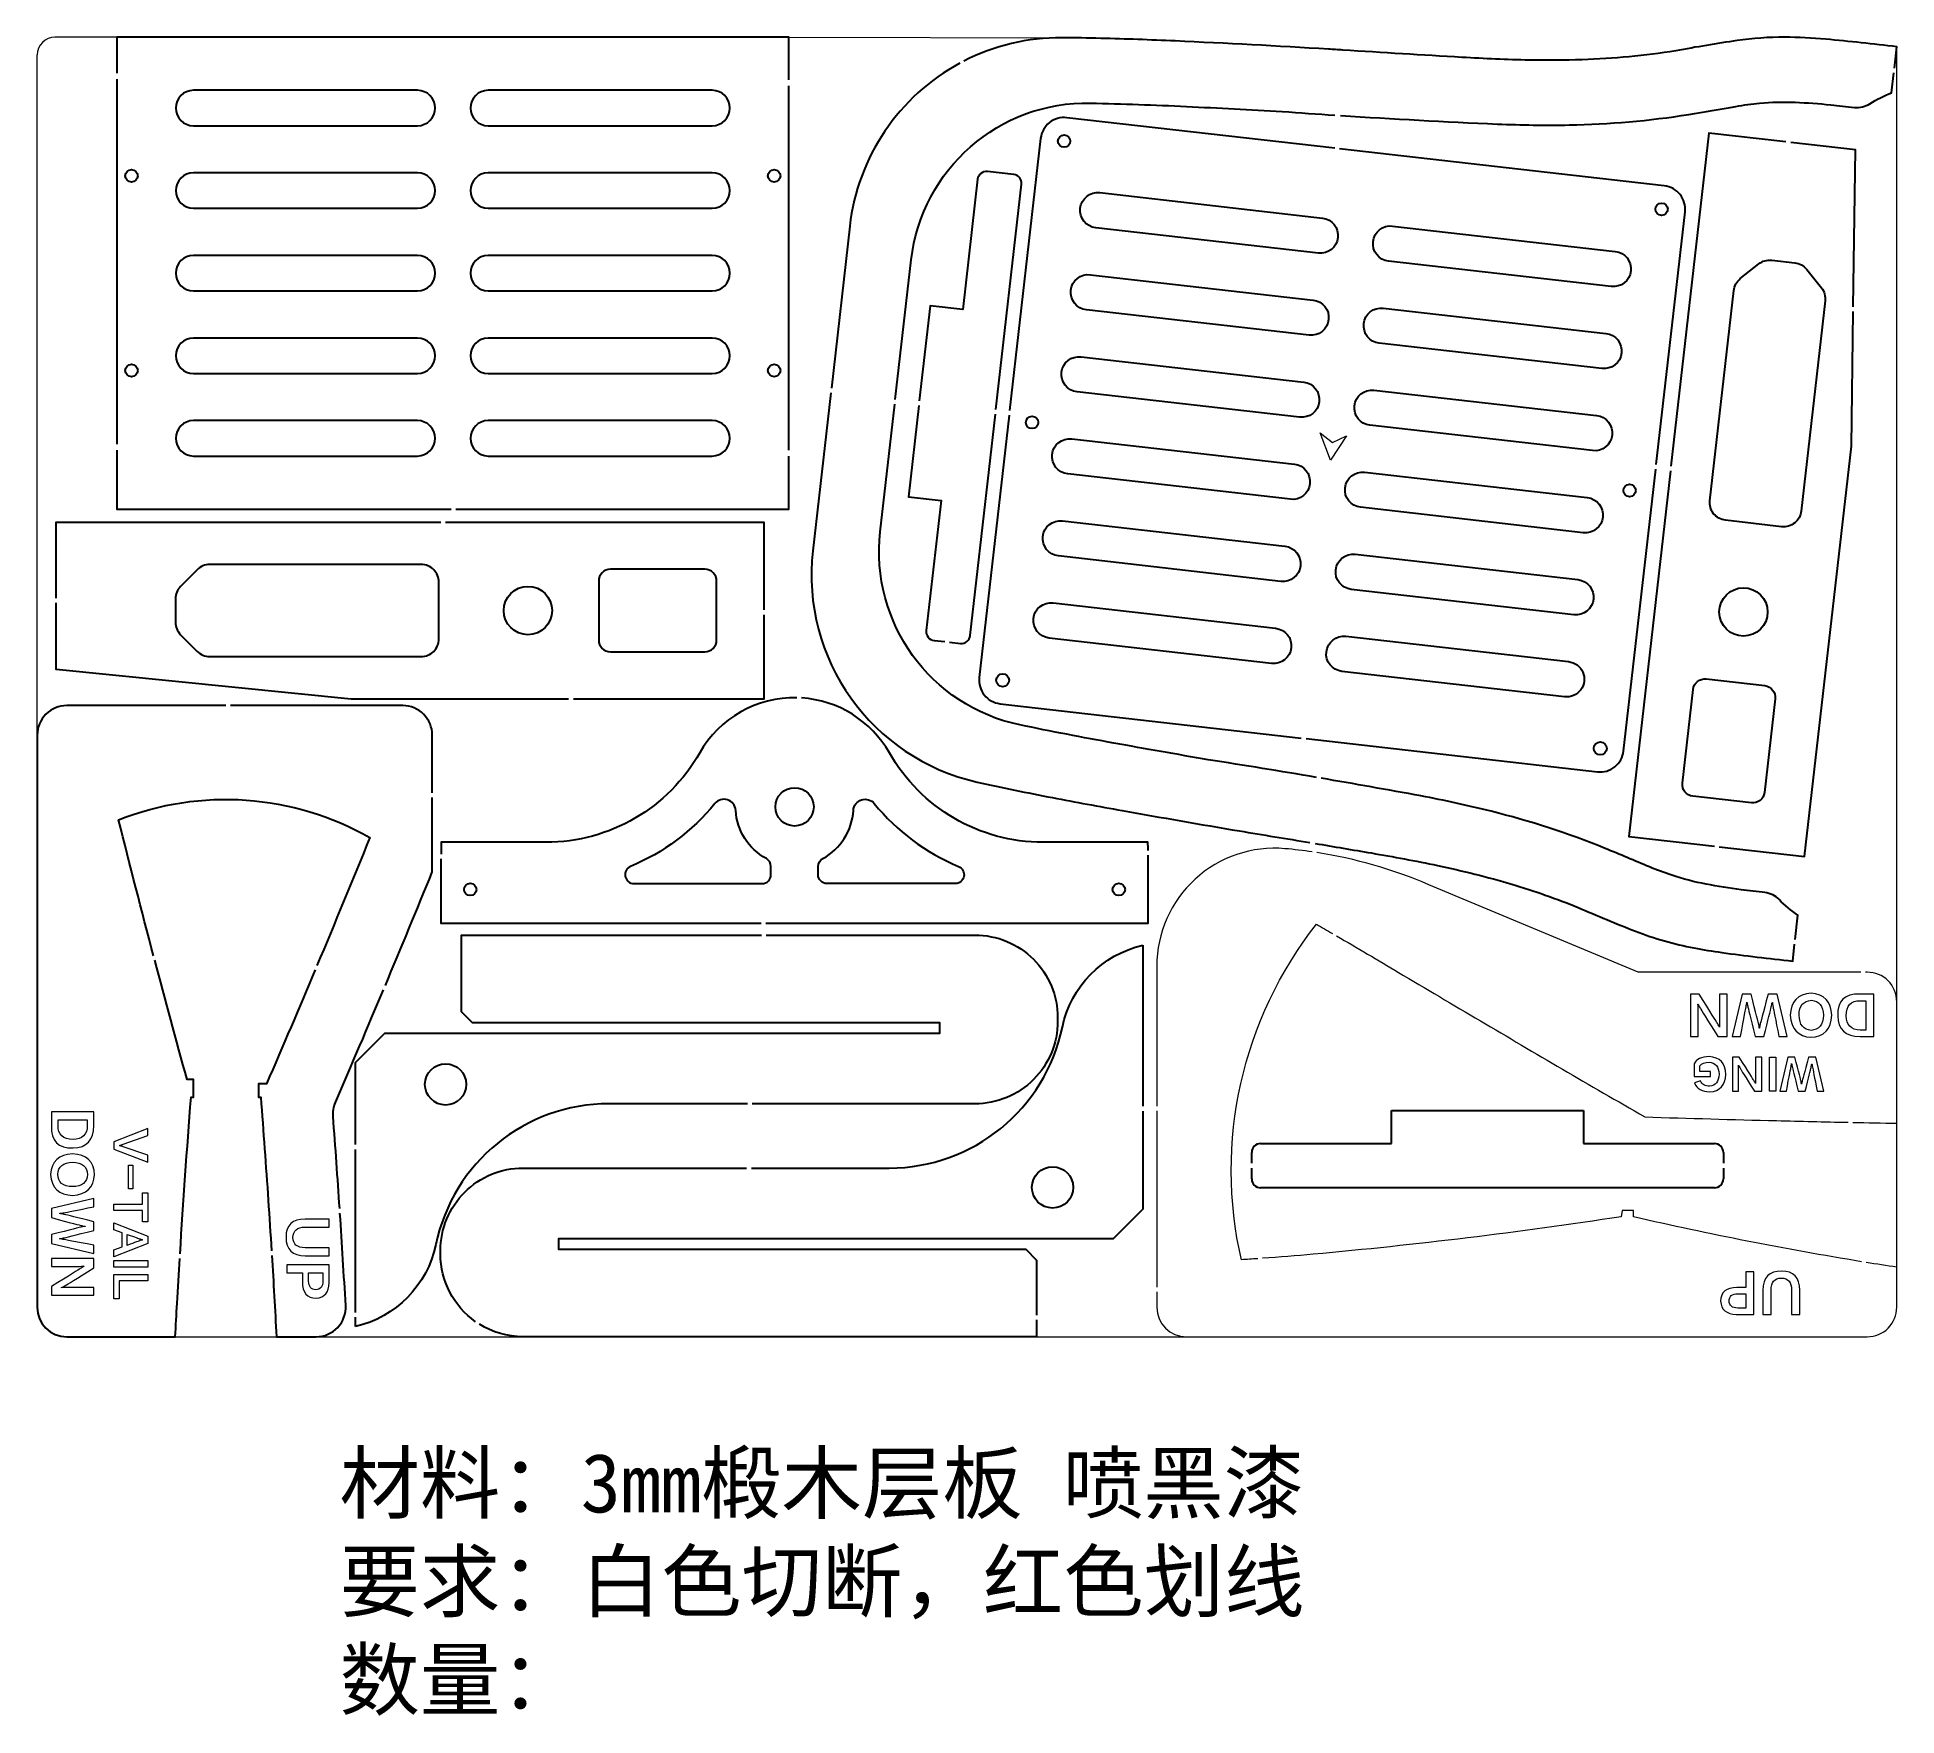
# Model space of a CAD drawing. Header units: millimetres. Extents: x 944 to 1259, y 615 to 900.
import ezdxf

# ---------------------------------------------------------------- set-up
doc = ezdxf.new("R2010")
doc.units = ezdxf.units.MM

msp = doc.modelspace()

# ---------------------------------------------------------------- linework, layer by layer
at = {"lineweight": 18}
for p, q in [((957.57, 899.65), (947.08, 899.65)), ((1071.57, 899.65), (1119.58, 899.55)), ((944.08, 781.34), (944.08, 896.65)), ((1259.48, 736.14), (1259.48, 898.02)), ((1238.44, 715.97), (1238.44, 715.97)), ((1259.48, 691.12), (1259.48, 715.52)), ((967.5, 679.34), (984.66, 679.34)), ((991.4, 679.34), (1026.48, 679.34)), ((1113.59, 679.34), (1138.98, 679.34))]:
    msp.add_line(p, q, dxfattribs=at)
for p, q in [((1173.76, 717.67), (1206.36, 717.67)), ((1173.76, 712.09), (1173.76, 717.67)), ((1206.36, 717.67), (1206.36, 712.09)), ((1150.06, 708.74), (1150.06, 710.59)), ((1151.56, 712.09), (1173.76, 712.09)), ((1206.36, 712.09), (1228.56, 712.09)), ((1230.06, 710.59), (1230.06, 708.74)), ((1150.06, 706.09), (1150.06, 707.94)), ((1230.06, 707.94), (1230.06, 706.09)), ((1228.56, 704.59), (1151.56, 704.59))]:
    msp.add_line(p, q)
for points in [[(1071.57, 892.43), (1071.57, 899.65), (957.57, 899.65), (957.57, 893.55)], [(957.57, 892.55), (957.57, 830.65)], [(1071.57, 829.64), (1071.57, 891.43)], [(1240.68, 881.91), (1227.62, 883.39), (1221.18, 826.91)], [(1252.09, 853.95), (1252.46, 880.56), (1241.48, 881.81)], [(1229.34, 762.42), (1243.84, 760.77), (1251.77, 830.32), (1252.08, 853.15)], [(957.57, 829.65), (957.57, 819.65), (1014.27, 819.65)], [(1015.07, 819.65), (1071.57, 819.65), (1071.57, 828.64)], [(1221.09, 826.12), (1214.04, 764.17), (1228.54, 762.51)], [(947.31, 804.57), (947.31, 817.45), (1012.54, 817.45)], [(1013.34, 817.45), (1067.31, 817.45), (1067.31, 802.55)], [(1034.21, 787.45), (997.31, 787.45), (947.31, 792.45), (947.31, 803.77)], [(1067.31, 801.75), (1067.31, 787.45), (1035.01, 787.45)], [(998.05, 711.9), (998.05, 725.83), (1003.05, 730.83), (1097.15, 730.83), (1097.15, 732.58), (1017.9, 732.58), (1016.05, 734.43), (1016.05, 747.43), (1066.9, 747.43)], [(1131.59, 745.7), (1131.59, 718.4)], [(1131.59, 717.6), (1131.59, 700.94), (1126.59, 695.94), (1032.48, 695.94), (1032.48, 694.19), (1111.74, 694.19), (1113.59, 692.34), (1113.59, 682.99)], [(998.05, 683.43), (998.05, 711.1)], [(998.05, 681.07), (998.05, 682.63)]]:
    msp.add_lwpolyline(points)
for points in [[(1259.07, 894.43), (1259.48, 898.02, 0.0066), (1247.43, 899.31, 0.019741), (1240.46, 899.65, 0.036467), (1232.39, 899.09, 0.009533), (1221.99, 897.35, -0.031249), (1206.13, 895.84, -0.01333), (1197.15, 895.77, -0.009543), (1185.73, 896.23, -0.001171), (1165.52, 897.47, -0.000141), (1163.09, 897.63, 0.003549), (1137.08, 899.01, 0.004916), (1124.47, 899.46, 0.003783), (1117.9, 899.56, 0.120597), (1101.24, 895.6)], [(1100.54, 895.23, 0.245082), (1081.9, 867.64), (1078.77, 840.16)], [(1165.15, 886.38, 0.0053), (1191.74, 884.93, 0.014498), (1203.92, 884.78, 0.035637), (1224.18, 886.56, 0.00134), (1232.2, 887.93, -0.016714), (1236.21, 888.46, -0.033687), (1242.24, 888.62, -0.015918), (1248.27, 888.19, -0.004753), (1252.29, 887.76, 0.172955), (1254.9, 888.38, -0.057456), (1258.59, 890.21), (1258.98, 893.64)], [(1089.62, 838.24), (1092.32, 861.9, -0.387398), (1122.75, 888.49, -0.006303), (1139, 887.91, -0.002263), (1155.24, 887.06, 0.001782), (1164.17, 886.44)], [(1164.17, 880.83), (1118.7, 886.01, 0.414214), (1114.27, 882.49), (1109.01, 836.35)], [(1218.68, 827.2), (1223.56, 870.04, 0.414214), (1220.04, 874.47), (1164.96, 880.74)], [(1106.68, 836.53), (1111.03, 874.71, 0.414214), (1109.71, 876.37), (1105.24, 876.88, 0.414214), (1103.58, 875.56), (1101.07, 853.5), (1095.53, 854.13), (1093.69, 838.02)], [(1078.68, 839.37), (1075.63, 812.57, 0.383175), (1103.52, 773.37, 0.007485), (1116.26, 770.74, 0.003116), (1128.11, 768.55, 0.002618), (1147.99, 765.09, -0.000702), (1159.95, 763.11)], [(1161.06, 774.16, 0.003698), (1142.71, 777.15, -0.002263), (1126.7, 779.98, -0.006303), (1110.74, 783.06, -0.387398), (1087.07, 815.82), (1089.53, 837.45)], [(1093.6, 837.23), (1091.84, 821.74), (1097.38, 821.11), (1094.86, 799.05, 0.414214), (1096.19, 797.39), (1098.02, 797.18)], [(1098.82, 797.09), (1100.66, 796.88, 0.414214), (1102.32, 798.2), (1106.59, 835.74)], [(1108.92, 835.55), (1103.86, 791.08, 0.414214), (1107.38, 786.66), (1158.48, 780.83)], [(1159.28, 780.74), (1208.72, 775.11, 0.414214), (1213.15, 778.63), (1218.59, 826.4)], [(1072.93, 787.67, 0.275426), (1056.45, 778.33, -0.269562), (1030.38, 763.17), (1012.59, 763.17, 0.000796), (1012.57, 761.13)], [(1132.49, 761.77, 0.000455), (1132.47, 763.17), (1114.68, 763.17, -0.269562), (1088.61, 778.33, 0.252184), (1073.73, 787.63, 0.252184)], [(1242.24, 746.68), (1242.71, 750.83, -0.057456), (1239.53, 753.44, 0.172955), (1237.12, 754.63, -0.004753), (1233.11, 755.13, -0.015918), (1227.13, 756.06, -0.033687), (1221.3, 757.57, -0.016714), (1217.51, 758.99, 0.00134), (1210, 762.13, 0.035637), (1190.67, 768.42, 0.014498), (1178.77, 771.02, 0.003419), (1161.85, 774.03)], [(1012.56, 760.33, 0.000235), (1012.56, 759.73, 0.001626), (1012.53, 752.77, 0.000382), (1012.53, 749.47), (1066.87, 749.47)], [(1067.67, 749.47), (1132.53, 749.47, 0.000789), (1132.52, 756.28, 0.001529), (1132.49, 760.97, 0.001529)], [(1160.85, 762.96, -0.000558), (1170.36, 761.35, -0.009543), (1181.59, 759.23, -0.020021), (1194.2, 756.05, -0.023695), (1205.44, 752.11, 0.009533), (1215.18, 748.08, 0.045863), (1225.07, 745.26, 0.012279), (1229.79, 744.48, 0.0066), (1241.82, 743.02), (1242.15, 745.88)], [(1065.23, 707.94), (1088.59, 707.94, 0.355245), (1117.96, 731.82, -0.293449), (1131.59, 745.7)], [(1067.7, 747.43), (1103.15, 747.43, -0.414214), (1117.15, 733.43), (1117.15, 732.83, -0.414214), (1103.15, 718.83), (1065.36, 718.83)], [(1064.56, 718.83), (1041.05, 718.83, 0.355245), (1011.68, 694.95, -0.293449), (998.05, 681.07)], [(1018.43, 681.89, -0.244013), (1012.48, 693.34), (1012.48, 693.94, -0.414214), (1026.48, 707.94), (1064.4, 707.94)], [(1113.59, 682.19), (1113.59, 679.34), (1064.12, 679.34), (1026.48, 679.34, -0.139981), (1019.09, 681.45)]]:
    msp.add_lwpolyline(points, format="xyb")
for points in [[(970.57, 884.65), (1008.57, 884.65, 1), (1008.57, 890.65), (970.57, 890.65, 1)], [(1020.57, 884.65), (1058.57, 884.65, 1), (1058.57, 890.65), (1020.57, 890.65, 1)], [(970.57, 870.65), (1008.57, 870.65, 1), (1008.57, 876.65), (970.57, 876.65, 1)], [(1020.57, 870.65), (1058.57, 870.65, 1), (1058.57, 876.65), (1020.57, 876.65, 1)], [(1162.05, 869, -1), (1161.37, 863.04), (1123.62, 867.34, -1), (1124.3, 873.3)], [(1211.73, 863.34, -1), (1211.05, 857.38), (1173.29, 861.68, -1), (1173.97, 867.64)], [(970.57, 856.65), (1008.57, 856.65, 1), (1008.57, 862.65), (970.57, 862.65, 1)], [(1020.57, 856.65), (1058.57, 856.65, 1), (1058.57, 862.65), (1020.57, 862.65, 1)], [(1246.7, 857.16, -0.198912), (1247.33, 854.95), (1243.27, 819.31, -0.414214), (1239.95, 816.67), (1230.41, 817.76, -0.414214), (1227.77, 821.08), (1231.83, 856.72, -0.198912), (1232.94, 858.73), (1236.07, 861.22, -0.198912), (1238.28, 861.85), (1242.2, 861.4, -0.198912), (1244.2, 860.29)], [(1160.47, 855.09, -1), (1159.79, 849.13), (1122.03, 853.43, -1), (1122.71, 859.39)], [(1210.14, 849.43, -1), (1209.47, 843.47), (1171.71, 847.77, -1), (1172.39, 853.73)], [(970.57, 842.65), (1008.57, 842.65, 1), (1008.57, 848.65), (970.57, 848.65, 1)], [(1020.57, 842.65), (1058.57, 842.65, 1), (1058.57, 848.65), (1020.57, 848.65, 1)], [(1158.88, 841.18, -1), (1158.2, 835.22), (1120.45, 839.52, -1), (1121.13, 845.48)], [(1208.56, 835.52, -1), (1207.88, 829.56), (1170.13, 833.86, -1), (1170.8, 839.82)], [(970.57, 828.65), (1008.57, 828.65, 1), (1008.57, 834.65), (970.57, 834.65, 1)], [(1020.57, 828.65), (1058.57, 828.65, 1), (1058.57, 834.65), (1020.57, 834.65, 1)], [(1157.3, 827.27, -1), (1156.62, 821.31), (1118.86, 825.61, -1), (1119.54, 831.57)], [(1206.98, 821.61, -1), (1206.3, 815.65), (1168.54, 819.95, -1), (1169.22, 825.91)], [(1155.71, 813.36, -1), (1155.03, 807.4), (1117.28, 811.7, -1), (1117.96, 817.66)], [(1205.39, 807.7, -1), (1204.71, 801.74), (1166.96, 806.04, -1), (1167.63, 812)], [(971.22, 795.53, 0.198912), (973.34, 794.65), (1009.21, 794.65, 0.414214), (1012.21, 797.65), (1012.21, 807.25, 0.414214), (1009.21, 810.25), (973.34, 810.25, 0.198912), (971.22, 809.37), (968.39, 806.55, 0.198912), (967.51, 804.42), (967.51, 800.48, 0.198912), (968.39, 798.36)], [(1059.31, 807.45, 0.414214), (1057.31, 809.45), (1041.31, 809.45, 0.414214), (1039.31, 807.45), (1039.31, 797.45, 0.414214), (1041.31, 795.45), (1057.31, 795.45, 0.414214), (1059.31, 797.45)], [(1154.13, 799.45, -1), (1153.45, 793.49), (1115.69, 797.79, -1), (1116.37, 803.75)], [(1203.81, 793.79, -1), (1203.13, 787.83), (1165.37, 792.13, -1), (1166.05, 798.09)], [(1224.88, 770.98, -0.414214), (1223.12, 773.2), (1224.93, 789.09, -0.414214), (1227.14, 790.85), (1237.08, 789.72, -0.414214), (1238.84, 787.51), (1237.03, 771.61, -0.414214), (1234.81, 769.85)], [(1067.03, 756.17, 0.414214), (1068.53, 757.67), (1068.53, 759.07, 0.274639), (1067.75, 760.39, -0.258601), (1062.55, 768.57, 0.68243), (1059, 769.72, -0.122317), (1044.71, 759.06, 0.818634), (1045.29, 756.17)], [(1086.06, 769.72, 0.122317), (1100.35, 759.06, -0.818634), (1099.77, 756.17), (1078.03, 756.17, -0.414214), (1076.53, 757.67), (1076.53, 759.07, -0.274639), (1077.31, 760.39, 0.258601), (1082.51, 768.57, -0.68243)]]:
    msp.add_lwpolyline(points, format="xyb", close=True)
msp.add_lwpolyline([(1166.12, 832.06), (1163.41, 827.95), (1161.7, 832.57), (1163.75, 830.93)], close=True, dxfattribs=at)
at = {"color": 7, "lineweight": 25}
for points in [[(976.08, 786.34), (949.08, 786.34, 0.414214), (944.08, 781.34), (944.08, 731.82), (944.08, 684.34, 0.414211), (949.08, 679.34), (958.19, 679.34), (967.5, 679.34, -0.001054), (967.81, 685), (967.81, 685, -0.001103), (968.26, 692.61, -0.001103)], [(1011.08, 771.53), (1011.08, 781.34, 0.414214), (1006.08, 786.34), (976.88, 786.34)], [(963.81, 743.94, -0.003171), (957.88, 766.97, -0.226917), (1000.5, 763.99, -0.003), (991.53, 742.28, -0.003)], [(1003.13, 738.91, 0.00264), (1011.08, 758.13), (1011.08, 760.91)], [(968.31, 693.41, -0.003848), (970.17, 719.94), (970.17, 719.94), (970.57, 719.94), (970.57, 722.94), (969.5, 722.94, -0.002794), (964.02, 743.16)], [(991.22, 741.54, -0.002681), (982.98, 722.24), (982.98, 722.24), (981.59, 722.24), (981.59, 719.94), (981.99, 719.94, -0.002431), (983.26, 702.47), (983.26, 702.47, -0.001477), (983.82, 693.91, -0.001477)], [(995.38, 701.06, 0.00216), (994.27, 716.68, -0.121402), (994.67, 719.04, 0.00264), (1002.82, 738.17)], [(983.87, 693.12, -0.002376), (984.66, 679.34), (987.72, 679.34), (991.4, 679.34, 0.431113), (996.4, 684.63, 0.00216), (995.43, 700.26, 0.00216)]]:
    msp.add_lwpolyline(points, format="xyb", dxfattribs=at)
msp.add_lwpolyline([(1011.08, 760.91), (1011.08, 770.73)], dxfattribs=at)
at = {"lineweight": 18}
for points in [[(1160.34, 761.54, 0.014587), (1155.71, 762.08, 0.439495), (1133.97, 742.19, 0.00035), (1133.95, 718.42)], [(1253.38, 741.14), (1215.64, 741.14), (1180.13, 755.97, 0.062148), (1161.13, 761.42)], [(1151.09, 692.57, -0.001345), (1148.32, 692.38, -0.227045), (1161.05, 749.27, -0.000703), (1163.76, 747.7)], [(1164.45, 747.3, -0.002738), (1174.97, 741.11, 0.001729), (1202.77, 724.71, 0.001273), (1216.73, 716.61, 0.002017), (1239.1, 715.97, 0.000804), (1251.21, 715.69)], [(1252.01, 715.67, 0.000496), (1259.48, 715.52), (1259.48, 736.14, 0.414214), (1254.48, 741.14), (1254.18, 741.14)], [(1133.95, 717.62, 0.000439), (1133.98, 687.74)], [(1253.51, 692.06, -0.01597), (1214.84, 699.65), (1214.84, 700.72), (1212.89, 700.72), (1212.75, 699.69, -0.015656), (1160.47, 693.32, -0.004163), (1151.89, 692.63, -0.004163)], [(1133.98, 686.94, 0.000038), (1133.98, 684.33, 0.413661), (1138.98, 679.34), (1254.48, 679.34, 0.414214), (1259.48, 684.34), (1259.48, 691.12, -0.002123), (1254.3, 691.93, -0.002123)]]:
    msp.add_lwpolyline(points, format="xyb", dxfattribs=at)
at = {"color": 1, "lineweight": 0}
for points in [[(1238.96, 726.73), (1238.96, 720.96), (1237.87, 720.96), (1237.87, 726.73), (1238.96, 726.73)], [(959.59, 704.4), (959.59, 708.4), (960.31, 708.4), (960.31, 704.4), (959.59, 704.4)], [(961.94, 698.82), (961.94, 700.72), (957.07, 700.72), (957.07, 701.81), (961.94, 701.81), (961.94, 703.73), (962.84, 703.73), (962.84, 698.82), (961.94, 698.82)], [(962.85, 695.13), (957.08, 692.89), (957.08, 694.08), (958.5, 694.6), (958.5, 696.95), (957.08, 697.45), (957.08, 698.63), (962.85, 696.4), (962.85, 695.13)], [(957.07, 692.24), (962.84, 692.24), (962.84, 691.15), (957.07, 691.15), (957.07, 692.24)], [(957.07, 685.79), (957.07, 689.89), (962.84, 689.89), (962.84, 688.8), (957.96, 688.8), (957.96, 685.79), (957.07, 685.79)]]:
    msp.add_lwpolyline(points, dxfattribs=at)
for centre, radius in [((1118.25, 882.04), 1.05), ((960.07, 876.15), 1.05), ((1069.07, 876.15), 1.05), ((1219.59, 870.49), 1.05), ((960.07, 843.15), 1.05), ((1069.07, 843.15), 1.05), ((1112.81, 834.35), 1.05), ((1214.16, 822.8), 1.05), ((1027.31, 802.45), 4.1), ((1233.47, 802.21), 4.1), ((1107.83, 790.63), 1.1), ((1209.18, 779.08), 1.1), ((1072.53, 769.17), 3.25), ((1017.53, 755.17), 1.05), ((1127.53, 755.17), 1.05), ((1013.35, 722.12), 3.5), ((1116.29, 704.65), 3.5)]:
    msp.add_circle(centre, radius)
at = {"lineweight": 18}
msp.add_arc((947.08, 896.65), 3, 90, 180, dxfattribs=at)
for centre, start, end in [((1151.56, 710.59), 90, 180), ((1228.56, 710.59), 0, 90), ((1151.56, 706.09), 180, 270), ((1228.56, 706.09), 270, 0)]:
    msp.add_arc(centre, 1.5, start, end)
at = {"color": 1, "lineweight": 0}
for points, knots in [([(1224.49, 737.42), (1224.49, 737.42), (1225.95, 737.42), (1225.95, 737.42), (1227.89, 734.31), (1228.91, 732.69), (1229, 732.55), (1229.13, 732.33), (1229.27, 732.09), (1229.39, 731.84), (1229.39, 731.84), (1229.41, 731.84), (1229.41, 731.84), (1229.39, 732.08), (1229.39, 732.49), (1229.39, 733.07), (1229.39, 733.07), (1229.39, 737.42), (1229.39, 737.42), (1229.39, 737.42), (1230.69, 737.42), (1230.69, 737.42), (1230.69, 737.42), (1230.69, 730.21), (1230.69, 730.21), (1230.69, 730.21), (1229.15, 730.21), (1229.15, 730.21), (1227.25, 733.25), (1226.27, 734.83), (1226.19, 734.96), (1225.96, 735.36), (1225.83, 735.61), (1225.79, 735.7), (1225.79, 735.7), (1225.76, 735.7), (1225.76, 735.7), (1225.78, 735.28), (1225.79, 734.92), (1225.79, 734.63), (1225.79, 734.63), (1225.79, 730.21), (1225.79, 730.21), (1225.79, 730.21), (1224.49, 730.21), (1224.49, 730.21), (1224.49, 730.21), (1224.49, 737.42), (1224.49, 737.42)], [0, 0, 0, 0, 1, 1, 1, 2, 2, 2, 3, 3, 3, 4, 4, 4, 5, 5, 5, 6, 6, 6, 7, 7, 7, 8, 8, 8, 9, 9, 9, 10, 10, 10, 11, 11, 11, 12, 12, 12, 13, 13, 13, 14, 14, 14, 15, 15, 15, 16, 16, 16, 16]), ([(1240.89, 730.21), (1240.89, 730.21), (1239.48, 730.21), (1239.48, 730.21), (1238.91, 733.14), (1238.58, 734.83), (1238.49, 735.27), (1238.48, 735.31), (1238.47, 735.38), (1238.45, 735.49), (1238.41, 735.78), (1238.39, 735.95), (1238.38, 736.01), (1238.38, 736.01), (1238.34, 736.01), (1238.34, 736.01), (1238.3, 735.77), (1238.24, 735.51), (1238.18, 735.24), (1238.06, 734.77), (1237.65, 733.09), (1236.95, 730.21), (1236.95, 730.21), (1235.48, 730.21), (1235.48, 730.21), (1234.67, 733.45), (1234.24, 735.17), (1234.19, 735.37), (1234.13, 735.6), (1234.09, 735.84), (1234.07, 736.08), (1234.07, 736.08), (1234.04, 736.08), (1234.04, 736.08), (1234.04, 736.03), (1234.02, 735.88), (1233.98, 735.64), (1233.96, 735.53), (1233.95, 735.45), (1233.95, 735.41), (1233.91, 735.23), (1233.58, 733.5), (1232.96, 730.21), (1232.96, 730.21), (1231.56, 730.21), (1231.56, 730.21), (1231.56, 730.21), (1233.27, 737.42), (1233.27, 737.42), (1233.27, 737.42), (1234.77, 737.42), (1234.77, 737.42), (1235.59, 734.18), (1236.03, 732.49), (1236.06, 732.33), (1236.1, 732.14), (1236.14, 731.92), (1236.16, 731.67), (1236.16, 731.67), (1236.19, 731.67), (1236.19, 731.67), (1236.2, 731.88), (1236.23, 732.09), (1236.29, 732.31), (1236.33, 732.46), (1236.78, 734.16), (1237.64, 737.42), (1237.64, 737.42), (1239.19, 737.42), (1239.19, 737.42), (1239.19, 737.42), (1240.89, 730.21), (1240.89, 730.21)], [0, 0, 0, 0, 1, 1, 1, 2, 2, 2, 3, 3, 3, 4, 4, 4, 5, 5, 5, 6, 6, 6, 7, 7, 7, 8, 8, 8, 9, 9, 9, 10, 10, 10, 11, 11, 11, 12, 12, 12, 13, 13, 13, 14, 14, 14, 15, 15, 15, 16, 16, 16, 17, 17, 17, 18, 18, 18, 19, 19, 19, 20, 20, 20, 21, 21, 21, 22, 22, 22, 23, 23, 23, 24, 24, 24, 24]), ([(1244.92, 730.1), (1242.74, 730.24), (1241.57, 731.48), (1241.41, 733.84), (1241.52, 736.19), (1242.7, 737.43), (1244.93, 737.56), (1247.16, 737.42), (1248.34, 736.18), (1248.46, 733.84), (1248.35, 731.46), (1247.17, 730.21), (1244.92, 730.1)], [0, 0, 0, 0, 1, 1, 1, 2, 2, 2, 3, 3, 3, 4, 4, 4, 4]), ([(1244.99, 736.37), (1243.64, 736.31), (1242.94, 735.47), (1242.9, 733.84), (1242.96, 732.21), (1243.64, 731.35), (1244.96, 731.28), (1246.27, 731.38), (1246.97, 732.23), (1247.04, 733.84), (1246.98, 735.43), (1246.3, 736.27), (1244.99, 736.37)], [0, 0, 0, 0, 1, 1, 1, 2, 2, 2, 3, 3, 3, 4, 4, 4, 4]), ([(1253.19, 737.42), (1253.19, 737.42), (1255.57, 737.42), (1255.57, 737.42), (1255.57, 737.42), (1255.57, 730.21), (1255.57, 730.21), (1255.57, 730.21), (1253.25, 730.21), (1253.25, 730.21), (1250.77, 730.25), (1249.51, 731.43), (1249.46, 733.74), (1249.39, 736.27), (1250.63, 737.5), (1253.19, 737.42)], [0, 0, 0, 0, 1, 1, 1, 2, 2, 2, 3, 3, 3, 4, 4, 4, 5, 5, 5, 5]), ([(1253.29, 731.33), (1253.29, 731.33), (1254.2, 731.33), (1254.2, 731.33), (1254.2, 731.33), (1254.2, 736.3), (1254.2, 736.3), (1254.2, 736.3), (1253.29, 736.3), (1253.29, 736.3), (1251.68, 736.31), (1250.88, 735.46), (1250.89, 733.76), (1250.93, 732.18), (1251.73, 731.37), (1253.29, 731.33)], [0, 0, 0, 0, 1, 1, 1, 2, 2, 2, 3, 3, 3, 4, 4, 4, 5, 5, 5, 5]), ([(1225.09, 723.45), (1225.09, 723.45), (1225.09, 725.58), (1225.09, 725.58), (1225.49, 726.4), (1226.35, 726.82), (1227.66, 726.83), (1229.47, 726.74), (1230.41, 725.74), (1230.5, 723.82), (1230.41, 721.95), (1229.49, 720.96), (1227.75, 720.86), (1226.44, 720.87), (1225.57, 721.37), (1225.14, 722.36), (1225.14, 722.36), (1226.16, 722.74), (1226.16, 722.74), (1226.43, 722.11), (1226.96, 721.8), (1227.74, 721.8), (1228.73, 721.89), (1229.27, 722.57), (1229.35, 723.83), (1229.29, 725.11), (1228.72, 725.8), (1227.63, 725.88), (1226.9, 725.88), (1226.39, 725.66), (1226.1, 725.25), (1226.1, 725.25), (1226.1, 724.33), (1226.1, 724.33), (1226.1, 724.33), (1227.88, 724.33), (1227.88, 724.33), (1227.88, 724.33), (1227.88, 723.45), (1227.88, 723.45), (1227.88, 723.45), (1225.09, 723.45), (1225.09, 723.45)], [0, 0, 0, 0, 1, 1, 1, 2, 2, 2, 3, 3, 3, 4, 4, 4, 5, 5, 5, 6, 6, 6, 7, 7, 7, 8, 8, 8, 9, 9, 9, 10, 10, 10, 11, 11, 11, 12, 12, 12, 13, 13, 13, 14, 14, 14, 14]), ([(1231.6, 726.73), (1231.6, 726.73), (1232.76, 726.73), (1232.76, 726.73), (1234.32, 724.25), (1235.13, 722.95), (1235.2, 722.83), (1235.31, 722.66), (1235.42, 722.47), (1235.52, 722.27), (1235.52, 722.27), (1235.53, 722.27), (1235.53, 722.27), (1235.52, 722.46), (1235.51, 722.79), (1235.51, 723.25), (1235.51, 723.25), (1235.51, 726.73), (1235.51, 726.73), (1235.51, 726.73), (1236.56, 726.73), (1236.56, 726.73), (1236.56, 726.73), (1236.56, 720.96), (1236.56, 720.96), (1236.56, 720.96), (1235.32, 720.96), (1235.32, 720.96), (1233.81, 723.39), (1233.02, 724.66), (1232.96, 724.77), (1232.77, 725.09), (1232.67, 725.28), (1232.63, 725.35), (1232.63, 725.35), (1232.61, 725.35), (1232.61, 725.35), (1232.63, 725.02), (1232.63, 724.73), (1232.63, 724.5), (1232.63, 724.5), (1232.63, 720.96), (1232.63, 720.96), (1232.63, 720.96), (1231.6, 720.96), (1231.6, 720.96), (1231.6, 720.96), (1231.6, 726.73), (1231.6, 726.73)], [0, 0, 0, 0, 1, 1, 1, 2, 2, 2, 3, 3, 3, 4, 4, 4, 5, 5, 5, 6, 6, 6, 7, 7, 7, 8, 8, 8, 9, 9, 9, 10, 10, 10, 11, 11, 11, 12, 12, 12, 13, 13, 13, 14, 14, 14, 15, 15, 15, 16, 16, 16, 16]), ([(1247.1, 720.96), (1247.1, 720.96), (1245.97, 720.96), (1245.97, 720.96), (1245.51, 723.31), (1245.25, 724.66), (1245.18, 725.01), (1245.17, 725.04), (1245.16, 725.1), (1245.15, 725.19), (1245.12, 725.42), (1245.1, 725.55), (1245.09, 725.61), (1245.09, 725.61), (1245.06, 725.61), (1245.06, 725.61), (1245.02, 725.41), (1244.98, 725.2), (1244.93, 724.98), (1244.84, 724.61), (1244.51, 723.27), (1243.95, 720.96), (1243.95, 720.96), (1242.77, 720.96), (1242.77, 720.96), (1242.12, 723.56), (1241.78, 724.93), (1241.74, 725.09), (1241.69, 725.28), (1241.66, 725.47), (1241.64, 725.65), (1241.64, 725.65), (1241.62, 725.65), (1241.62, 725.65), (1241.62, 725.62), (1241.6, 725.5), (1241.57, 725.31), (1241.56, 725.22), (1241.55, 725.15), (1241.54, 725.12), (1241.52, 724.98), (1241.25, 723.6), (1240.75, 720.96), (1240.75, 720.96), (1239.64, 720.96), (1239.64, 720.96), (1239.64, 720.96), (1241.01, 726.73), (1241.01, 726.73), (1241.01, 726.73), (1242.2, 726.73), (1242.2, 726.73), (1242.86, 724.14), (1243.21, 722.78), (1243.24, 722.66), (1243.27, 722.51), (1243.3, 722.33), (1243.31, 722.13), (1243.31, 722.13), (1243.34, 722.13), (1243.34, 722.13), (1243.35, 722.3), (1243.37, 722.47), (1243.42, 722.64), (1243.45, 722.76), (1243.81, 724.12), (1244.5, 726.73), (1244.5, 726.73), (1245.74, 726.73), (1245.74, 726.73), (1245.74, 726.73), (1247.1, 720.96), (1247.1, 720.96)], [0, 0, 0, 0, 1, 1, 1, 2, 2, 2, 3, 3, 3, 4, 4, 4, 5, 5, 5, 6, 6, 6, 7, 7, 7, 8, 8, 8, 9, 9, 9, 10, 10, 10, 11, 11, 11, 12, 12, 12, 13, 13, 13, 14, 14, 14, 15, 15, 15, 16, 16, 16, 17, 17, 17, 18, 18, 18, 19, 19, 19, 20, 20, 20, 21, 21, 21, 22, 22, 22, 23, 23, 23, 24, 24, 24, 24]), ([(946.49, 715.08), (946.49, 715.08), (946.49, 717.46), (946.49, 717.46), (946.49, 717.46), (953.7, 717.46), (953.7, 717.46), (953.7, 717.46), (953.7, 715.14), (953.7, 715.14), (953.66, 712.66), (952.48, 711.39), (950.17, 711.34), (947.65, 711.27), (946.42, 712.52), (946.49, 715.08)], [0, 0, 0, 0, 1, 1, 1, 2, 2, 2, 3, 3, 3, 4, 4, 4, 5, 5, 5, 5]), ([(952.58, 715.17), (952.58, 715.17), (952.58, 716.09), (952.58, 716.09), (952.58, 716.09), (947.61, 716.09), (947.61, 716.09), (947.61, 716.09), (947.61, 715.17), (947.61, 715.17), (947.6, 713.57), (948.45, 712.77), (950.15, 712.77), (951.74, 712.81), (952.55, 713.61), (952.58, 715.17)], [0, 0, 0, 0, 1, 1, 1, 2, 2, 2, 3, 3, 3, 4, 4, 4, 5, 5, 5, 5]), ([(962.84, 708.95), (962.84, 708.95), (957.07, 711.16), (957.07, 711.16), (957.07, 711.16), (957.07, 712.4), (957.07, 712.4), (957.07, 712.4), (962.84, 714.63), (962.84, 714.63), (962.84, 714.63), (962.84, 713.45), (962.84, 713.45), (962.84, 713.45), (958.64, 711.96), (958.64, 711.96), (958.61, 711.95), (958.56, 711.93), (958.49, 711.91), (958.24, 711.82), (958.09, 711.77), (958.06, 711.76), (958.06, 711.76), (958.06, 711.74), (958.06, 711.74), (958.16, 711.71), (958.35, 711.65), (958.64, 711.55), (958.64, 711.55), (962.84, 710.13), (962.84, 710.13), (962.84, 710.13), (962.84, 708.95), (962.84, 708.95)], [0, 0, 0, 0, 1, 1, 1, 2, 2, 2, 3, 3, 3, 4, 4, 4, 5, 5, 5, 6, 6, 6, 7, 7, 7, 8, 8, 8, 9, 9, 9, 10, 10, 10, 11, 11, 11, 11]), ([(953.81, 706.8), (953.67, 704.62), (952.43, 703.45), (950.08, 703.29), (947.72, 703.41), (946.48, 704.59), (946.36, 706.82), (946.5, 709.05), (947.73, 710.22), (950.07, 710.35), (952.46, 710.24), (953.7, 709.05), (953.81, 706.8)], [0, 0, 0, 0, 1, 1, 1, 2, 2, 2, 3, 3, 3, 4, 4, 4, 4]), ([(947.55, 706.87), (947.6, 705.53), (948.44, 704.83), (950.07, 704.78), (951.7, 704.84), (952.56, 705.53), (952.63, 706.85), (952.53, 708.16), (951.68, 708.85), (950.08, 708.93), (948.48, 708.87), (947.64, 708.18), (947.55, 706.87)], [0, 0, 0, 0, 1, 1, 1, 2, 2, 2, 3, 3, 3, 4, 4, 4, 4]), ([(953.7, 702.77), (953.7, 702.77), (953.7, 701.37), (953.7, 701.37), (950.77, 700.79), (949.09, 700.46), (948.64, 700.37), (948.6, 700.37), (948.53, 700.36), (948.42, 700.34), (948.14, 700.3), (947.96, 700.27), (947.9, 700.27), (947.9, 700.27), (947.9, 700.22), (947.9, 700.22), (948.15, 700.18), (948.4, 700.13), (948.67, 700.06), (949.15, 699.95), (950.82, 699.54), (953.7, 698.84), (953.7, 698.84), (953.7, 697.37), (953.7, 697.37), (950.46, 696.55), (948.74, 696.13), (948.54, 696.08), (948.31, 696.02), (948.07, 695.98), (947.84, 695.95), (947.84, 695.95), (947.84, 695.93), (947.84, 695.93), (947.88, 695.92), (948.03, 695.9), (948.27, 695.87), (948.39, 695.85), (948.47, 695.84), (948.51, 695.83), (948.68, 695.8), (950.41, 695.47), (953.7, 694.84), (953.7, 694.84), (953.7, 693.45), (953.7, 693.45), (953.7, 693.45), (946.49, 695.16), (946.49, 695.16), (946.49, 695.16), (946.49, 696.65), (946.49, 696.65), (949.73, 697.48), (951.43, 697.91), (951.59, 697.95), (951.77, 697.99), (951.99, 698.02), (952.24, 698.05), (952.24, 698.05), (952.24, 698.07), (952.24, 698.07), (952.03, 698.08), (951.82, 698.12), (951.6, 698.18), (951.46, 698.21), (949.75, 698.66), (946.49, 699.53), (946.49, 699.53), (946.49, 701.08), (946.49, 701.08), (946.49, 701.08), (953.7, 702.77), (953.7, 702.77)], [0, 0, 0, 0, 1, 1, 1, 2, 2, 2, 3, 3, 3, 4, 4, 4, 5, 5, 5, 6, 6, 6, 7, 7, 7, 8, 8, 8, 9, 9, 9, 10, 10, 10, 11, 11, 11, 12, 12, 12, 13, 13, 13, 14, 14, 14, 15, 15, 15, 16, 16, 16, 17, 17, 17, 18, 18, 18, 19, 19, 19, 20, 20, 20, 21, 21, 21, 22, 22, 22, 23, 23, 23, 24, 24, 24, 24]), ([(989.51, 699.29), (989.51, 699.29), (993.62, 699.29), (993.62, 699.29), (993.62, 699.29), (993.62, 697.92), (993.62, 697.92), (993.62, 697.92), (989.5, 697.92), (989.5, 697.92), (988.15, 697.91), (987.47, 697.32), (987.46, 696.16), (987.46, 695.01), (988.14, 694.43), (989.51, 694.43), (989.51, 694.43), (993.62, 694.43), (993.62, 694.43), (993.62, 694.43), (993.62, 693.06), (993.62, 693.06), (993.62, 693.06), (989.54, 693.06), (989.54, 693.06), (987.37, 693.06), (986.28, 694.11), (986.28, 696.22), (986.28, 698.26), (987.36, 699.28), (989.51, 699.29)], [0, 0, 0, 0, 1, 1, 1, 2, 2, 2, 3, 3, 3, 4, 4, 4, 5, 5, 5, 6, 6, 6, 7, 7, 7, 8, 8, 8, 9, 9, 9, 10, 10, 10, 10]), ([(961.95, 695.77), (961.95, 695.77), (961.95, 695.78), (961.95, 695.78), (961.89, 695.8), (961.76, 695.84), (961.55, 695.91), (961.5, 695.93), (961.46, 695.94), (961.44, 695.94), (961.4, 695.96), (960.7, 696.21), (959.35, 696.69), (959.35, 696.69), (959.35, 694.83), (959.35, 694.83), (960.71, 695.33), (961.41, 695.59), (961.45, 695.61), (961.48, 695.62), (961.53, 695.64), (961.6, 695.66), (961.78, 695.72), (961.9, 695.76), (961.95, 695.77)], [0, 0, 0, 0, 1, 1, 1, 2, 2, 2, 3, 3, 3, 4, 4, 4, 5, 5, 5, 6, 6, 6, 7, 7, 7, 8, 8, 8, 8]), ([(946.49, 686.38), (946.49, 686.38), (946.49, 687.83), (946.49, 687.83), (949.6, 689.78), (951.22, 690.8), (951.36, 690.88), (951.58, 691.02), (951.82, 691.15), (952.07, 691.28), (952.07, 691.28), (952.07, 691.3), (952.07, 691.3), (951.83, 691.28), (951.42, 691.27), (950.84, 691.27), (950.84, 691.27), (946.49, 691.27), (946.49, 691.27), (946.49, 691.27), (946.49, 692.58), (946.49, 692.58), (946.49, 692.58), (953.7, 692.58), (953.7, 692.58), (953.7, 692.58), (953.7, 691.03), (953.7, 691.03), (950.66, 689.14), (949.08, 688.16), (948.95, 688.08), (948.55, 687.85), (948.3, 687.71), (948.22, 687.67), (948.22, 687.67), (948.22, 687.65), (948.22, 687.65), (948.63, 687.66), (948.99, 687.67), (949.28, 687.67), (949.28, 687.67), (953.7, 687.67), (953.7, 687.67), (953.7, 687.67), (953.7, 686.38), (953.7, 686.38), (953.7, 686.38), (946.49, 686.38), (946.49, 686.38)], [0, 0, 0, 0, 1, 1, 1, 2, 2, 2, 3, 3, 3, 4, 4, 4, 5, 5, 5, 6, 6, 6, 7, 7, 7, 8, 8, 8, 9, 9, 9, 10, 10, 10, 11, 11, 11, 12, 12, 12, 13, 13, 13, 14, 14, 14, 15, 15, 15, 16, 16, 16, 16]), ([(989.06, 688.65), (989.06, 688.65), (989.06, 690.16), (989.06, 690.16), (989.06, 690.16), (986.4, 690.16), (986.4, 690.16), (986.4, 690.16), (986.4, 691.53), (986.4, 691.53), (986.4, 691.53), (993.62, 691.53), (993.62, 691.53), (993.62, 691.53), (993.62, 688.53), (993.62, 688.53), (993.56, 686.85), (992.82, 685.96), (991.39, 685.88), (989.85, 685.89), (989.07, 686.81), (989.06, 688.65)], [0, 0, 0, 0, 1, 1, 1, 2, 2, 2, 3, 3, 3, 4, 4, 4, 5, 5, 5, 6, 6, 6, 7, 7, 7, 7]), ([(992.55, 688.78), (992.55, 688.78), (992.55, 690.16), (992.55, 690.16), (992.55, 690.16), (990.11, 690.16), (990.11, 690.16), (990.11, 690.16), (990.11, 688.78), (990.11, 688.78), (990.13, 687.81), (990.54, 687.32), (991.36, 687.31), (992.13, 687.35), (992.52, 687.84), (992.55, 688.78)], [0, 0, 0, 0, 1, 1, 1, 2, 2, 2, 3, 3, 3, 4, 4, 4, 5, 5, 5, 5]), ([(1232.37, 687.68), (1232.37, 687.68), (1233.88, 687.68), (1233.88, 687.68), (1233.88, 687.68), (1233.88, 690.34), (1233.88, 690.34), (1233.88, 690.34), (1235.25, 690.34), (1235.25, 690.34), (1235.25, 690.34), (1235.25, 683.13), (1235.25, 683.13), (1235.25, 683.13), (1232.25, 683.13), (1232.25, 683.13), (1230.57, 683.18), (1229.69, 683.92), (1229.6, 685.35), (1229.61, 686.9), (1230.53, 687.67), (1232.37, 687.68)], [0, 0, 0, 0, 1, 1, 1, 2, 2, 2, 3, 3, 3, 4, 4, 4, 5, 5, 5, 6, 6, 6, 7, 7, 7, 7]), ([(1243.01, 687.24), (1243.01, 687.24), (1243.01, 683.13), (1243.01, 683.13), (1243.01, 683.13), (1241.64, 683.13), (1241.64, 683.13), (1241.64, 683.13), (1241.64, 687.25), (1241.64, 687.25), (1241.63, 688.59), (1241.05, 689.27), (1239.89, 689.28), (1238.73, 689.28), (1238.15, 688.6), (1238.15, 687.23), (1238.15, 687.23), (1238.15, 683.13), (1238.15, 683.13), (1238.15, 683.13), (1236.78, 683.13), (1236.78, 683.13), (1236.78, 683.13), (1236.78, 687.2), (1236.78, 687.2), (1236.78, 689.38), (1237.84, 690.47), (1239.94, 690.47), (1241.98, 690.46), (1243, 689.38), (1243.01, 687.24)], [0, 0, 0, 0, 1, 1, 1, 2, 2, 2, 3, 3, 3, 4, 4, 4, 5, 5, 5, 6, 6, 6, 7, 7, 7, 8, 8, 8, 9, 9, 9, 10, 10, 10, 10]), ([(1232.51, 684.19), (1232.51, 684.19), (1233.88, 684.19), (1233.88, 684.19), (1233.88, 684.19), (1233.88, 686.63), (1233.88, 686.63), (1233.88, 686.63), (1232.51, 686.63), (1232.51, 686.63), (1231.54, 686.62), (1231.05, 686.2), (1231.03, 685.39), (1231.07, 684.61), (1231.56, 684.22), (1232.51, 684.19)], [0, 0, 0, 0, 1, 1, 1, 2, 2, 2, 3, 3, 3, 4, 4, 4, 5, 5, 5, 5])]:
    msp.add_open_spline(points, degree=3, knots=knots, dxfattribs=at)

# ---------------------------------------------------------------- texts
at = {"lineweight": 18, "insert": (995.35, 659.55), "char_height": 10, "width": 215.6238, "attachment_point": 1}
msp.add_mtext('{\\fSimSun|b0|i0|c134|p2;材料：3mm椴木层板 喷黑漆\\P要求：白色切断，红色划线\\P数量：}', dxfattribs=at)

doc.saveas('drawing.dxf')
